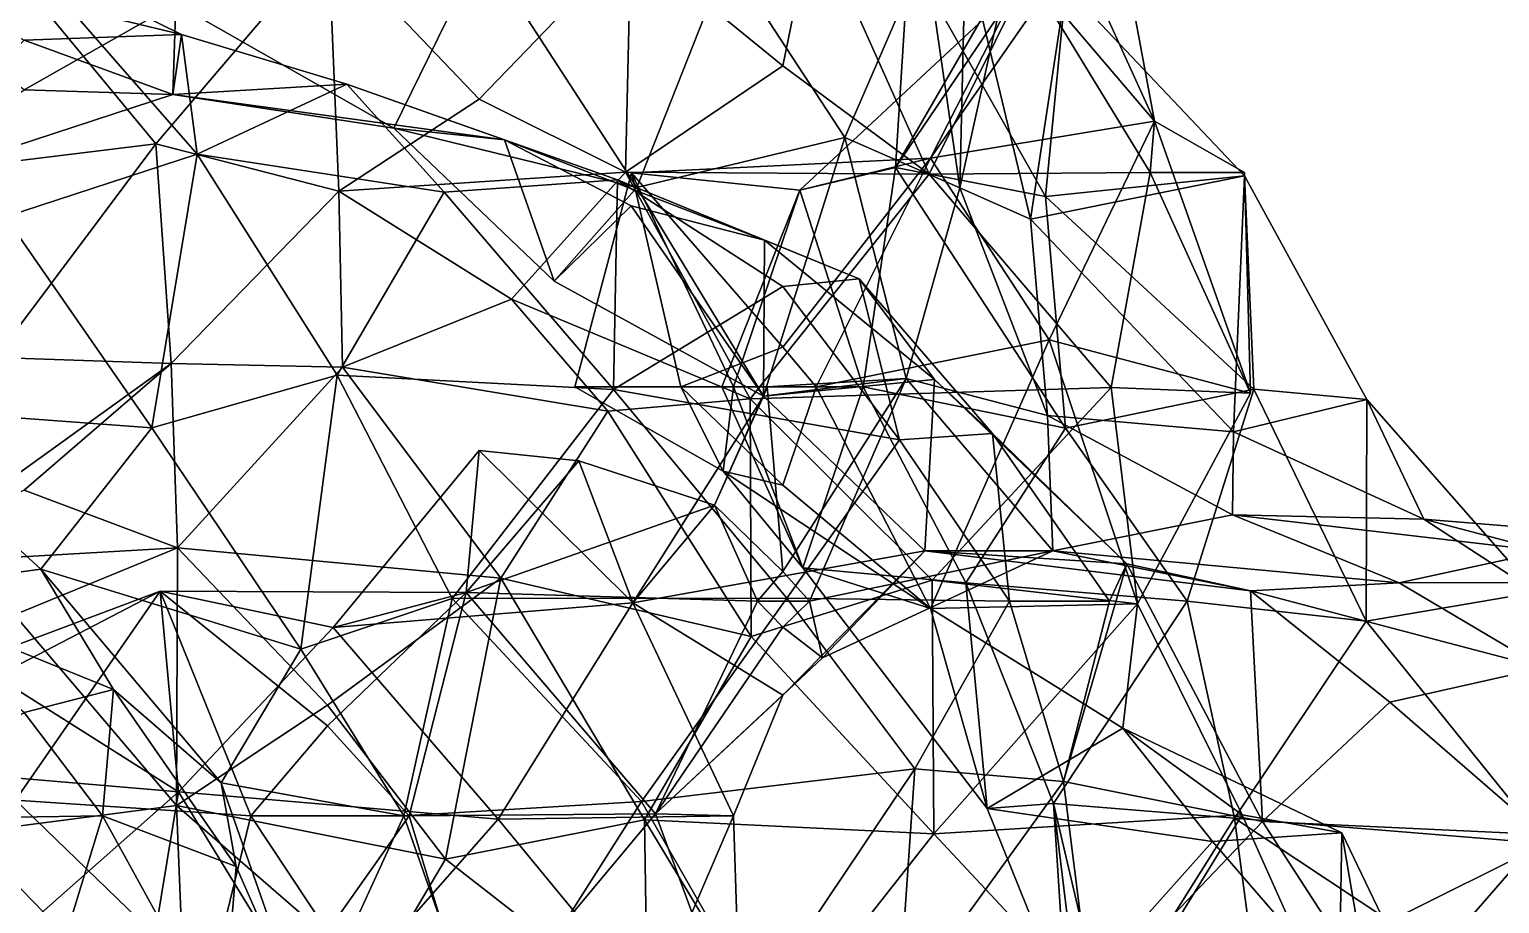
# Model space of a CAD drawing. Extents: x 290034 to 295698, y 4553723 to 4561693.
# Drawn here: x 293599.8 to 293721.9, y 4559095.6 to 4559168.3 of the extents above; entities that cross this region are included whole.
import ezdxf

# ---------------------------------------------------------------- set-up
doc = ezdxf.new("R2010")
doc.units = 0
doc.layers.add('Au_ppm_Pref_-_0_2', color=7, linetype='CONTINUOUS')

msp = doc.modelspace()

# ---------------------------------------------------------------- linework, layer by layer
at = {"layer": 'Au_ppm_Pref_-_0_2'}
for points in [[(293649.78, 4559175.52, 1772.12), (293662.4, 4559165.23, 1772.87), (293664.94, 4559177.68, 1773.5)], [(293664.94, 4559177.68, 1773.5), (293662.4, 4559165.23, 1772.87), (293674.56, 4559156.24, 1774.13)], [(293682.84, 4559172.9, 1776.57), (293664.94, 4559177.68, 1773.5), (293674.56, 4559156.24, 1774.13)], [(293683.36, 4559176.86, 1798.71), (293671.76, 4559156.79, 1799.59), (293672.87, 4559174.43, 1805.56)], [(293671.76, 4559156.79, 1799.59), (293683.36, 4559176.86, 1798.71), (293681.9, 4559171.77, 1793.68)], [(293624.67, 4559175.6, 1771.93), (293597.99, 4559173.71, 1770.8), (293610.35, 4559158.75, 1771.49)], [(293610.35, 4559158.75, 1771.49), (293625.55, 4559154.82, 1774.64), (293624.67, 4559175.6, 1771.93)], [(293637.42, 4559174.99, 1833.61), (293630.12, 4559160.06, 1835.82), (293612.01, 4559170.37, 1835.27)], [(293649.78, 4559175.52, 1772.12), (293624.67, 4559175.6, 1771.93), (293637.2, 4559162.46, 1771.95)], [(293637.2, 4559162.46, 1771.95), (293624.67, 4559175.6, 1771.93), (293625.55, 4559154.82, 1774.64)], [(293637.42, 4559174.99, 1833.61), (293650.29, 4559155.13, 1833.74), (293630.12, 4559160.06, 1835.82)], [(293649.78, 4559175.52, 1772.12), (293637.2, 4559162.46, 1771.95), (293649.35, 4559156.39, 1774.07)], [(293637.42, 4559174.99, 1833.61), (293657.8, 4559174.19, 1833.08), (293650.29, 4559155.13, 1833.74)], [(293649.78, 4559175.52, 1772.12), (293649.35, 4559156.39, 1774.07), (293662.4, 4559165.23, 1772.87)], [(293674.26, 4559174.76, 1828.71), (293667.55, 4559159.28, 1831.19), (293657.8, 4559174.19, 1833.08)], [(293677.11, 4559155.09, 1823.72), (293667.55, 4559159.28, 1831.19), (293674.26, 4559174.76, 1828.71)], [(293674.26, 4559174.76, 1828.71), (293681.34, 4559174.19, 1823.37), (293677.11, 4559155.09, 1823.72)], [(293693.28, 4559160.63, 1783.06), (293674.66, 4559157.55, 1786.89), (293686.76, 4559174.95, 1787.57)], [(293681.9, 4559171.77, 1793.68), (293686.76, 4559174.95, 1787.57), (293674.66, 4559157.55, 1786.89)], [(293682.98, 4559152.49, 1816.13), (293677.11, 4559155.09, 1823.72), (293677.57, 4559175.01, 1816.97)], [(293681.34, 4559174.19, 1823.37), (293677.57, 4559175.01, 1816.97), (293677.11, 4559155.09, 1823.72)], [(293682.98, 4559152.49, 1816.13), (293677.57, 4559175.01, 1816.97), (293685.9, 4559171.79, 1811.49)], [(293686.76, 4559174.95, 1787.57), (293690.74, 4559174.19, 1781.8), (293693.28, 4559160.63, 1783.06)], [(293599.5, 4559174.27, 1853.08), (293587.11, 4559173.94, 1846.86), (293612.48, 4559167.82, 1846.22)], [(293612.48, 4559167.82, 1846.22), (293587.11, 4559173.94, 1846.86), (293599.4, 4559167.35, 1843.47)], [(293610.35, 4559158.75, 1771.49), (293597.99, 4559173.71, 1770.8), (293589.8, 4559156.23, 1769.26)], [(293599.5, 4559174.27, 1853.08), (293613.79, 4559157.88, 1853.67), (293597.87, 4559152.69, 1857.06)], [(293599.5, 4559174.27, 1853.08), (293612.48, 4559167.82, 1846.22), (293613.79, 4559157.88, 1853.67)], [(293657.8, 4559174.19, 1833.08), (293667.55, 4559159.28, 1831.19), (293650.29, 4559155.13, 1833.74)], [(293684.23, 4559154.38, 1806.11), (293672.87, 4559174.43, 1805.56), (293671.76, 4559156.79, 1799.59)], [(293672.87, 4559174.43, 1805.56), (293684.23, 4559154.38, 1806.11), (293685.9, 4559171.79, 1811.49)], [(293682.84, 4559172.9, 1776.57), (293693.28, 4559160.63, 1783.06), (293690.74, 4559174.19, 1781.8)], [(293591.53, 4559172.3, 1812.15), (293585.66, 4559160.4, 1805.96), (293601.2, 4559170.59, 1805.65)], [(293692.91, 4559156.37, 1776.78), (293682.84, 4559172.9, 1776.57), (293674.56, 4559156.24, 1774.13)], [(293682.84, 4559172.9, 1776.57), (293692.91, 4559156.37, 1776.78), (293693.28, 4559160.63, 1783.06)], [(293612.01, 4559170.37, 1835.27), (293599.4, 4559163.24, 1837.54), (293587.78, 4559171.72, 1834.32)], [(293671.76, 4559156.79, 1799.59), (293681.9, 4559171.77, 1793.68), (293663.81, 4559154.9, 1793.3)], [(293674.66, 4559157.55, 1786.89), (293663.81, 4559154.9, 1793.3), (293681.9, 4559171.77, 1793.68)], [(293682.98, 4559152.49, 1816.13), (293685.9, 4559171.79, 1811.49), (293700.75, 4559156.09, 1811.43)], [(293684.23, 4559154.38, 1806.11), (293700.75, 4559156.09, 1811.43), (293685.9, 4559171.79, 1811.49)], [(293586.55, 4559168.69, 1799.13), (293601.2, 4559170.59, 1805.65), (293585.66, 4559160.4, 1805.96)], [(293612.01, 4559170.37, 1835.27), (293611.76, 4559162.84, 1841.19), (293599.4, 4559163.24, 1837.54)], [(293612.01, 4559170.37, 1835.27), (293630.12, 4559160.06, 1835.82), (293611.76, 4559162.84, 1841.19)], [(293587.16, 4559154.79, 1841.14), (293611.76, 4559162.84, 1841.19), (293599.4, 4559167.35, 1843.47)], [(293612.48, 4559167.82, 1846.22), (293599.4, 4559167.35, 1843.47), (293611.76, 4559162.84, 1841.19)], [(293612.48, 4559167.82, 1846.22), (293611.76, 4559162.84, 1841.19), (293626.2, 4559163.71, 1847.08)], [(293626.2, 4559163.71, 1847.08), (293613.79, 4559157.88, 1853.67), (293612.48, 4559167.82, 1846.22)], [(293649.35, 4559156.39, 1774.07), (293674.56, 4559156.24, 1774.13), (293662.4, 4559165.23, 1772.87)], [(293626.2, 4559163.71, 1847.08), (293611.76, 4559162.84, 1841.19), (293639.3, 4559159.09, 1840.68)], [(293634.29, 4559154.74, 1851.15), (293613.79, 4559157.88, 1853.67), (293626.2, 4559163.71, 1847.08)], [(293626.2, 4559163.71, 1847.08), (293648.67, 4559155.75, 1846.77), (293634.29, 4559154.74, 1851.15)], [(293648.67, 4559155.75, 1846.77), (293626.2, 4559163.71, 1847.08), (293639.3, 4559159.09, 1840.68)], [(293587.16, 4559154.79, 1841.14), (293599.4, 4559163.24, 1837.54), (293611.76, 4559162.84, 1841.19)], [(293639.3, 4559159.09, 1840.68), (293611.76, 4559162.84, 1841.19), (293630.12, 4559160.06, 1835.82)], [(293649.35, 4559156.39, 1774.07), (293637.2, 4559162.46, 1771.95), (293625.55, 4559154.82, 1774.64)], [(293639.3, 4559159.09, 1840.68), (293630.12, 4559160.06, 1835.82), (293643.42, 4559147.35, 1835.25)], [(293643.42, 4559147.35, 1835.25), (293630.12, 4559160.06, 1835.82), (293650.29, 4559155.13, 1833.74)], [(293693.28, 4559160.63, 1783.06), (293684.51, 4559142.46, 1784.98), (293674.66, 4559157.55, 1786.89)], [(293693.28, 4559160.63, 1783.06), (293701.24, 4559138.04, 1781.8), (293684.51, 4559142.46, 1784.98)], [(293700.73, 4559156.37, 1781.8), (293693.28, 4559160.63, 1783.06), (293692.91, 4559156.37, 1776.78)], [(293693.28, 4559160.63, 1783.06), (293700.73, 4559156.37, 1781.8), (293701.24, 4559138.04, 1781.8)], [(293610.35, 4559158.75, 1771.49), (293589.8, 4559156.23, 1769.26), (293597.03, 4559141, 1771.85)], [(293610.35, 4559158.75, 1771.49), (293597.03, 4559141, 1771.85), (293611.63, 4559140.51, 1776.24)], [(293611.63, 4559140.51, 1776.24), (293625.55, 4559154.82, 1774.64), (293610.35, 4559158.75, 1771.49)], [(293648.67, 4559155.75, 1846.77), (293639.3, 4559159.09, 1840.68), (293660.89, 4559150.74, 1842.36)], [(293639.3, 4559159.09, 1840.68), (293643.42, 4559147.35, 1835.25), (293649.8, 4559153.59, 1836.18)], [(293660.89, 4559150.74, 1842.36), (293639.3, 4559159.09, 1840.68), (293649.8, 4559153.59, 1836.18)], [(293660.79, 4559137.77, 1834.94), (293650.29, 4559155.13, 1833.74), (293667.55, 4559159.28, 1831.19)], [(293672.65, 4559139.26, 1828.44), (293660.79, 4559137.77, 1834.94), (293667.55, 4559159.28, 1831.19)], [(293667.55, 4559159.28, 1831.19), (293677.11, 4559155.09, 1823.72), (293672.65, 4559139.26, 1828.44)], [(293597.87, 4559152.69, 1857.06), (293613.79, 4559157.88, 1853.67), (293610, 4559135.15, 1856.93)], [(293610, 4559135.15, 1856.93), (293613.79, 4559157.88, 1853.67), (293625.4, 4559139.54, 1854.98)], [(293613.79, 4559157.88, 1853.67), (293634.29, 4559154.74, 1851.15), (293625.4, 4559139.54, 1854.98)], [(293663.81, 4559154.9, 1793.3), (293674.66, 4559157.55, 1786.89), (293649.83, 4559156.35, 1787.74)], [(293674.66, 4559157.55, 1786.89), (293662.4, 4559141.85, 1786.64), (293649.83, 4559156.35, 1787.74)], [(293674.66, 4559157.55, 1786.89), (293665.18, 4559138.55, 1786.43), (293662.4, 4559141.85, 1786.64)], [(293684.51, 4559142.46, 1784.98), (293665.18, 4559138.55, 1786.43), (293674.66, 4559157.55, 1786.89)], [(293639.87, 4559145.84, 1777.03), (293649.35, 4559156.39, 1774.07), (293625.55, 4559154.82, 1774.64)], [(293649.35, 4559156.39, 1774.07), (293639.87, 4559145.84, 1777.03), (293659.7, 4559137.57, 1775.25)], [(293653.94, 4559138.55, 1783.75), (293645.14, 4559138.55, 1787.74), (293649.83, 4559156.35, 1787.74)], [(293649.83, 4559156.35, 1787.74), (293645.14, 4559138.55, 1787.74), (293658.32, 4559138.55, 1789.66)], [(293649.35, 4559156.39, 1774.07), (293659.7, 4559137.57, 1775.25), (293674.56, 4559156.24, 1774.13)], [(293663.81, 4559154.9, 1793.3), (293649.83, 4559156.35, 1787.74), (293658.32, 4559138.55, 1789.66)], [(293653.94, 4559138.55, 1783.75), (293649.83, 4559156.35, 1787.74), (293662.4, 4559141.85, 1786.64)], [(293659.7, 4559137.57, 1775.25), (293689.68, 4559138.49, 1775.4), (293674.56, 4559156.24, 1774.13)], [(293671.76, 4559156.79, 1799.59), (293663.81, 4559154.9, 1793.3), (293669.07, 4559138.55, 1798.62)], [(293671.76, 4559156.79, 1799.59), (293669.07, 4559138.55, 1798.62), (293685.89, 4559135.13, 1801.56)], [(293671.76, 4559156.79, 1799.59), (293685.89, 4559135.13, 1801.56), (293684.23, 4559154.38, 1806.11)], [(293692.91, 4559156.37, 1776.78), (293674.56, 4559156.24, 1774.13), (293689.68, 4559138.49, 1775.4)], [(293692.91, 4559156.37, 1776.78), (293689.68, 4559138.49, 1775.4), (293701.24, 4559138.04, 1781.8)], [(293700.73, 4559156.37, 1781.8), (293692.91, 4559156.37, 1776.78), (293701.24, 4559138.04, 1781.8)], [(293634.29, 4559154.74, 1851.15), (293648.67, 4559155.75, 1846.77), (293648.35, 4559138.35, 1852.67)], [(293643.42, 4559147.35, 1835.25), (293650.29, 4559155.13, 1833.74), (293660.79, 4559137.77, 1834.94)], [(293648.67, 4559155.75, 1846.77), (293662.4, 4559146.9, 1849.91), (293648.35, 4559138.35, 1852.67)], [(293648.67, 4559155.75, 1846.77), (293668.75, 4559147.54, 1847.13), (293662.4, 4559146.9, 1849.91)], [(293668.75, 4559147.54, 1847.13), (293648.67, 4559155.75, 1846.77), (293660.89, 4559150.74, 1842.36)], [(293684.39, 4559136.19, 1822.69), (293672.65, 4559139.26, 1828.44), (293677.11, 4559155.09, 1823.72)], [(293682.98, 4559152.49, 1816.13), (293684.39, 4559136.19, 1822.69), (293677.11, 4559155.09, 1823.72)], [(293682.98, 4559152.49, 1816.13), (293700.75, 4559156.09, 1811.43), (293699.83, 4559134.83, 1817.35)], [(293701.51, 4559138.36, 1805.04), (293700.75, 4559156.09, 1811.43), (293684.23, 4559154.38, 1806.11)], [(293699.83, 4559134.83, 1817.35), (293700.75, 4559156.09, 1811.43), (293710.89, 4559137.5, 1811.09)], [(293710.89, 4559137.5, 1811.09), (293700.75, 4559156.09, 1811.43), (293701.51, 4559138.36, 1805.04)], [(293625.55, 4559154.82, 1774.64), (293611.63, 4559140.51, 1776.24), (293625.84, 4559140.18, 1782.4)], [(293648.35, 4559138.35, 1852.67), (293625.4, 4559139.54, 1854.98), (293634.29, 4559154.74, 1851.15)], [(293639.87, 4559145.84, 1777.03), (293625.55, 4559154.82, 1774.64), (293625.84, 4559140.18, 1782.4)], [(293669.07, 4559138.55, 1798.62), (293663.81, 4559154.9, 1793.3), (293657.34, 4559138.55, 1793.68)], [(293657.34, 4559138.55, 1793.68), (293663.81, 4559154.9, 1793.3), (293658.32, 4559138.55, 1789.66)], [(293684.23, 4559154.38, 1806.11), (293685.89, 4559135.13, 1801.56), (293701.51, 4559138.36, 1805.04)], [(293597.87, 4559152.69, 1857.06), (293610, 4559135.15, 1856.93), (293586.04, 4559136.93, 1858.27)], [(293660.79, 4559137.77, 1834.94), (293649.8, 4559153.59, 1836.18), (293643.42, 4559147.35, 1835.25)], [(293660.89, 4559150.74, 1842.36), (293649.8, 4559153.59, 1836.18), (293660.79, 4559137.77, 1834.94)], [(293682.98, 4559152.49, 1816.13), (293699.83, 4559134.83, 1817.35), (293684.39, 4559136.19, 1822.69)], [(293660.79, 4559137.77, 1834.94), (293675.01, 4559139.17, 1841.02), (293660.89, 4559150.74, 1842.36)], [(293660.89, 4559150.74, 1842.36), (293675.01, 4559139.17, 1841.02), (293668.75, 4559147.54, 1847.13)], [(293672.1, 4559134.16, 1850.24), (293648.35, 4559138.35, 1852.67), (293662.4, 4559146.9, 1849.91)], [(293672.1, 4559134.16, 1850.24), (293662.4, 4559146.9, 1849.91), (293668.75, 4559147.54, 1847.13)], [(293679.81, 4559134.69, 1847.13), (293672.1, 4559134.16, 1850.24), (293668.75, 4559147.54, 1847.13)], [(293679.81, 4559134.69, 1847.13), (293668.75, 4559147.54, 1847.13), (293675.01, 4559139.17, 1841.02)], [(293647.87, 4559136.55, 1780.22), (293639.87, 4559145.84, 1777.03), (293625.84, 4559140.18, 1782.4)], [(293639.87, 4559145.84, 1777.03), (293647.87, 4559136.55, 1780.22), (293659.7, 4559137.57, 1775.25)], [(293653.94, 4559138.55, 1783.75), (293662.4, 4559141.85, 1786.64), (293665.18, 4559138.55, 1786.43)], [(293684.51, 4559142.46, 1784.98), (293674.68, 4559120.14, 1787.8), (293665.18, 4559138.55, 1786.43)], [(293684.51, 4559142.46, 1784.98), (293691.85, 4559120.52, 1781.78), (293674.68, 4559120.14, 1787.8)], [(293701.24, 4559138.04, 1781.8), (293691.85, 4559120.52, 1781.78), (293684.51, 4559142.46, 1784.98)], [(293611.63, 4559140.51, 1776.24), (293597.03, 4559141, 1771.85), (293594.27, 4559128, 1775.86)], [(293594.27, 4559128, 1775.86), (293599.4, 4559129.96, 1778.93), (293611.63, 4559140.51, 1776.24)], [(293612.15, 4559125.18, 1783.35), (293611.63, 4559140.51, 1776.24), (293599.4, 4559129.96, 1778.93)], [(293612.15, 4559125.18, 1783.35), (293625.84, 4559140.18, 1782.4), (293611.63, 4559140.51, 1776.24)], [(293610, 4559135.15, 1856.93), (293625.4, 4559139.54, 1854.98), (293622.39, 4559116.77, 1856.64)], [(293612.15, 4559125.18, 1783.35), (293639, 4559122.65, 1782.72), (293625.84, 4559140.18, 1782.4)], [(293634.94, 4559120.97, 1852.79), (293622.39, 4559116.77, 1856.64), (293625.4, 4559139.54, 1854.98)], [(293634.94, 4559120.97, 1852.79), (293625.4, 4559139.54, 1854.98), (293648.35, 4559138.35, 1852.67)], [(293647.87, 4559136.55, 1780.22), (293625.84, 4559140.18, 1782.4), (293639, 4559122.65, 1782.72)], [(293672.65, 4559139.26, 1828.44), (293661.11, 4559138.55, 1829.31), (293660.79, 4559137.77, 1834.94)], [(293674.2, 4559124.92, 1833.48), (293675.01, 4559139.17, 1841.02), (293660.79, 4559137.77, 1834.94)], [(293662.4, 4559123.22, 1828.48), (293661.11, 4559138.55, 1829.31), (293672.65, 4559139.26, 1828.44)], [(293664.61, 4559120.74, 1828.27), (293662.4, 4559123.22, 1828.48), (293672.65, 4559139.26, 1828.44)], [(293664.61, 4559120.74, 1828.27), (293672.65, 4559139.26, 1828.44), (293684.83, 4559124.94, 1829.29)], [(293672.65, 4559139.26, 1828.44), (293684.39, 4559136.19, 1822.69), (293684.83, 4559124.94, 1829.29)], [(293690.97, 4559123.84, 1841.65), (293675.01, 4559139.17, 1841.02), (293674.2, 4559124.92, 1833.48)], [(293679.81, 4559134.69, 1847.13), (293675.01, 4559139.17, 1841.02), (293690.97, 4559123.84, 1841.65)], [(293634.94, 4559120.97, 1852.79), (293648.35, 4559138.35, 1852.67), (293662.75, 4559121.01, 1852.49)], [(293653.94, 4559138.55, 1783.75), (293657.45, 4559131.55, 1787.74), (293645.14, 4559138.55, 1787.74)], [(293657.45, 4559131.55, 1787.74), (293658.32, 4559138.55, 1789.66), (293645.14, 4559138.55, 1787.74)], [(293672.1, 4559134.16, 1850.24), (293662.75, 4559121.01, 1852.49), (293648.35, 4559138.35, 1852.67)], [(293653.94, 4559138.55, 1783.75), (293662.4, 4559130.4, 1785.02), (293657.45, 4559131.55, 1787.74)], [(293653.94, 4559138.55, 1783.75), (293665.18, 4559138.55, 1786.43), (293662.4, 4559130.4, 1785.02)], [(293656.74, 4559128.73, 1829.31), (293660.79, 4559137.77, 1834.94), (293661.11, 4559138.55, 1829.31)], [(293662.4, 4559123.22, 1828.48), (293656.74, 4559128.73, 1829.31), (293661.11, 4559138.55, 1829.31)], [(293669.07, 4559138.55, 1798.62), (293657.34, 4559138.55, 1793.68), (293664.08, 4559123.52, 1792.96)], [(293658.32, 4559138.55, 1789.66), (293664.08, 4559123.52, 1792.96), (293657.34, 4559138.55, 1793.68)], [(293657.45, 4559131.55, 1787.74), (293664.08, 4559123.52, 1792.96), (293658.32, 4559138.55, 1789.66)], [(293689.68, 4559138.49, 1775.4), (293659.7, 4559137.57, 1775.25), (293674.81, 4559122.49, 1776.99)], [(293662.4, 4559130.4, 1785.02), (293665.18, 4559138.55, 1786.43), (293674.68, 4559120.14, 1787.8)], [(293669.07, 4559138.55, 1798.62), (293664.08, 4559123.52, 1792.96), (293677.61, 4559122.26, 1799.04)], [(293669.07, 4559138.55, 1798.62), (293677.61, 4559122.26, 1799.04), (293685.89, 4559135.13, 1801.56)], [(293674.81, 4559122.49, 1776.99), (293691.85, 4559120.52, 1781.78), (293689.68, 4559138.49, 1775.4)], [(293685.89, 4559135.13, 1801.56), (293695.98, 4559120.74, 1801.6), (293701.51, 4559138.36, 1805.04)], [(293701.24, 4559138.04, 1781.8), (293689.68, 4559138.49, 1775.4), (293691.85, 4559120.52, 1781.78)], [(293710.83, 4559119.1, 1806.38), (293701.51, 4559138.36, 1805.04), (293695.98, 4559120.74, 1801.6)], [(293701.51, 4559138.36, 1805.04), (293710.83, 4559119.1, 1806.38), (293710.89, 4559137.5, 1811.09)], [(293586.04, 4559136.93, 1858.27), (293610, 4559135.15, 1856.93), (293600.81, 4559123.41, 1859.44)], [(293600.81, 4559123.41, 1859.44), (293586.82, 4559121.52, 1865.35), (293586.04, 4559136.93, 1858.27)], [(293659.7, 4559137.57, 1775.25), (293647.87, 4559136.55, 1780.22), (293659.79, 4559117.81, 1779.59)], [(293674.2, 4559124.92, 1833.48), (293660.79, 4559137.77, 1834.94), (293649.94, 4559120.62, 1835.04)], [(293656.74, 4559128.73, 1829.31), (293649.94, 4559120.62, 1835.04), (293660.79, 4559137.77, 1834.94)], [(293674.81, 4559122.49, 1776.99), (293659.7, 4559137.57, 1775.25), (293659.79, 4559117.81, 1779.59)], [(293699.83, 4559134.83, 1817.35), (293710.89, 4559137.5, 1811.09), (293715.62, 4559127.55, 1818.37)], [(293710.83, 4559119.1, 1806.38), (293724.96, 4559121.51, 1811.16), (293710.89, 4559137.5, 1811.09)], [(293710.89, 4559137.5, 1811.09), (293724.96, 4559121.51, 1811.16), (293715.62, 4559127.55, 1818.37)], [(293659.79, 4559117.81, 1779.59), (293647.87, 4559136.55, 1780.22), (293639, 4559122.65, 1782.72)], [(293684.39, 4559136.19, 1822.69), (293699.75, 4559127.91, 1824.08), (293684.83, 4559124.94, 1829.29)], [(293699.75, 4559127.91, 1824.08), (293684.39, 4559136.19, 1822.69), (293699.83, 4559134.83, 1817.35)], [(293610, 4559135.15, 1856.93), (293622.39, 4559116.77, 1856.64), (293600.81, 4559123.41, 1859.44)], [(293679.81, 4559134.69, 1847.13), (293681.23, 4559120.74, 1850.07), (293672.1, 4559134.16, 1850.24)], [(293695.98, 4559120.74, 1801.6), (293685.89, 4559135.13, 1801.56), (293677.61, 4559122.26, 1799.04)], [(293679.81, 4559134.69, 1847.13), (293689.54, 4559120.74, 1847.13), (293681.23, 4559120.74, 1850.07)], [(293689.54, 4559120.74, 1847.13), (293679.81, 4559134.69, 1847.13), (293690.97, 4559123.84, 1841.65)], [(293699.83, 4559134.83, 1817.35), (293715.62, 4559127.55, 1818.37), (293699.75, 4559127.91, 1824.08)], [(293636.11, 4559121.47, 1827.89), (293625.06, 4559118.56, 1834.32), (293637.2, 4559133.28, 1833.49)], [(293649.94, 4559120.62, 1835.04), (293637.2, 4559133.28, 1833.49), (293625.06, 4559118.56, 1834.32)], [(293636.11, 4559121.47, 1827.89), (293637.2, 4559133.28, 1833.49), (293645.46, 4559132.42, 1829.31)], [(293645.46, 4559132.42, 1829.31), (293637.2, 4559133.28, 1833.49), (293649.94, 4559120.62, 1835.04)], [(293681.23, 4559120.74, 1850.07), (293662.75, 4559121.01, 1852.49), (293672.1, 4559134.16, 1850.24)], [(293636.11, 4559121.47, 1827.89), (293645.46, 4559132.42, 1829.31), (293656.74, 4559128.73, 1829.31)], [(293645.46, 4559132.42, 1829.31), (293649.94, 4559120.62, 1835.04), (293656.74, 4559128.73, 1829.31)], [(293664.08, 4559123.52, 1792.96), (293657.45, 4559131.55, 1787.74), (293674.68, 4559120.14, 1787.8)], [(293657.45, 4559131.55, 1787.74), (293662.4, 4559130.4, 1785.02), (293674.68, 4559120.14, 1787.8)], [(293587.21, 4559123.73, 1781.82), (293612.15, 4559125.18, 1783.35), (293599.4, 4559129.96, 1778.93)], [(293636.11, 4559121.47, 1827.89), (293656.74, 4559128.73, 1829.31), (293660.29, 4559120.74, 1828.32)], [(293660.29, 4559120.74, 1828.32), (293656.74, 4559128.73, 1829.31), (293662.4, 4559123.22, 1828.48)], [(293684.83, 4559124.94, 1829.29), (293699.75, 4559127.91, 1824.08), (293713.58, 4559122.26, 1829.66)], [(293699.75, 4559127.91, 1824.08), (293725.71, 4559124.9, 1823.27), (293713.58, 4559122.26, 1829.66)], [(293699.75, 4559127.91, 1824.08), (293715.62, 4559127.55, 1818.37), (293725.71, 4559124.9, 1823.27)], [(293724.96, 4559121.51, 1811.16), (293738.29, 4559125.71, 1817.33), (293715.62, 4559127.55, 1818.37)], [(293715.62, 4559127.55, 1818.37), (293738.29, 4559125.71, 1817.33), (293725.71, 4559124.9, 1823.27)], [(293587.21, 4559123.73, 1781.82), (293598.61, 4559119.61, 1786.41), (293612.15, 4559125.18, 1783.35)], [(293612.06, 4559103.77, 1788.46), (293612.15, 4559125.18, 1783.35), (293598.61, 4559119.61, 1786.41)], [(293612.06, 4559103.77, 1788.46), (293624.6, 4559112.12, 1784.86), (293612.15, 4559125.18, 1783.35)], [(293612.15, 4559125.18, 1783.35), (293624.6, 4559112.12, 1784.86), (293639, 4559122.65, 1782.72)], [(293674.2, 4559124.92, 1833.48), (293649.94, 4559120.62, 1835.04), (293662.4, 4559112.94, 1831.91)], [(293674.2, 4559124.92, 1833.48), (293662.4, 4559112.94, 1831.91), (293665.71, 4559116.05, 1829.31)], [(293665.71, 4559116.05, 1829.31), (293664.61, 4559120.74, 1828.27), (293684.83, 4559124.94, 1829.29)], [(293674.2, 4559124.92, 1833.48), (293665.71, 4559116.05, 1829.31), (293684.83, 4559124.94, 1829.29)], [(293674.2, 4559124.92, 1833.48), (293684.83, 4559124.94, 1829.29), (293701.24, 4559121.61, 1835.39)], [(293690.97, 4559123.84, 1841.65), (293674.2, 4559124.92, 1833.48), (293701.24, 4559121.61, 1835.39)], [(293701.24, 4559121.61, 1835.39), (293684.83, 4559124.94, 1829.29), (293713.58, 4559122.26, 1829.66)], [(293738.2, 4559122.33, 1829.84), (293713.58, 4559122.26, 1829.66), (293725.71, 4559124.9, 1823.27)], [(293600.81, 4559123.41, 1859.44), (293606.82, 4559113.41, 1864.95), (293586.82, 4559121.52, 1865.35)], [(293615.77, 4559105.65, 1859.96), (293606.82, 4559113.41, 1864.95), (293600.81, 4559123.41, 1859.44)], [(293615.77, 4559105.65, 1859.96), (293600.81, 4559123.41, 1859.44), (293622.39, 4559116.77, 1856.64)], [(293660.29, 4559120.74, 1828.32), (293662.4, 4559123.22, 1828.48), (293664.61, 4559120.74, 1828.27)], [(293679.37, 4559103.52, 1794.32), (293677.61, 4559122.26, 1799.04), (293664.08, 4559123.52, 1792.96)], [(293674.68, 4559120.14, 1787.8), (293679.37, 4559103.52, 1794.32), (293664.08, 4559123.52, 1792.96)], [(293685.72, 4559105.76, 1846.26), (293690.97, 4559123.84, 1841.65), (293702.23, 4559102.44, 1841.97)], [(293685.72, 4559105.76, 1846.26), (293689.54, 4559120.74, 1847.13), (293690.97, 4559123.84, 1841.65)], [(293690.97, 4559123.84, 1841.65), (293701.24, 4559121.61, 1835.39), (293702.23, 4559102.44, 1841.97)], [(293624.6, 4559112.12, 1784.86), (293634.39, 4559099.31, 1785.21), (293639, 4559122.65, 1782.72)], [(293639, 4559122.65, 1782.72), (293634.39, 4559099.31, 1785.21), (293650.91, 4559102.59, 1782.01)], [(293639, 4559122.65, 1782.72), (293650.91, 4559102.59, 1782.01), (293659.79, 4559117.81, 1779.59)], [(293659.79, 4559117.81, 1779.59), (293674.94, 4559101.43, 1780.01), (293674.81, 4559122.49, 1776.99)], [(293674.94, 4559101.43, 1780.01), (293691.85, 4559120.52, 1781.78), (293674.81, 4559122.49, 1776.99)], [(293684.88, 4559103.95, 1799.81), (293695.98, 4559120.74, 1801.6), (293677.61, 4559122.26, 1799.04)], [(293684.88, 4559103.95, 1799.81), (293677.61, 4559122.26, 1799.04), (293679.37, 4559103.52, 1794.32)], [(293701.24, 4559121.61, 1835.39), (293713.58, 4559122.26, 1829.66), (293725.5, 4559115.2, 1834.8)], [(293738.2, 4559122.33, 1829.84), (293725.5, 4559115.2, 1834.8), (293713.58, 4559122.26, 1829.66)], [(293610.7, 4559121.58, 1829.48), (293586.73, 4559112.58, 1830.26), (293597.07, 4559114.5, 1834.27)], [(293610.7, 4559121.58, 1829.48), (293598.7, 4559104.23, 1827.29), (293586.73, 4559112.58, 1830.26)], [(293606.82, 4559113.41, 1864.95), (293599.4, 4559111.51, 1867.81), (293586.82, 4559121.52, 1865.35)], [(293610.7, 4559121.58, 1829.48), (293597.07, 4559114.5, 1834.27), (293612.22, 4559104.91, 1835.63)], [(293610.7, 4559121.58, 1829.48), (293618.24, 4559102.92, 1826.31), (293598.7, 4559104.23, 1827.29)], [(293636.11, 4559121.47, 1827.89), (293610.7, 4559121.58, 1829.48), (293625.06, 4559118.56, 1834.32)], [(293636.11, 4559121.47, 1827.89), (293624.6, 4559110.39, 1826.82), (293610.7, 4559121.58, 1829.48)], [(293625.06, 4559118.56, 1834.32), (293610.7, 4559121.58, 1829.48), (293612.22, 4559104.91, 1835.63)], [(293610.7, 4559121.58, 1829.48), (293624.6, 4559110.39, 1826.82), (293618.24, 4559102.92, 1826.31)], [(293634.94, 4559120.97, 1852.79), (293630.93, 4559102.92, 1856.05), (293622.39, 4559116.77, 1856.64)], [(293636.11, 4559121.47, 1827.89), (293631.37, 4559102.92, 1826.12), (293624.6, 4559110.39, 1826.82)], [(293634.94, 4559120.97, 1852.79), (293650.68, 4559104.1, 1853.42), (293630.93, 4559102.92, 1856.05)], [(293636.11, 4559121.47, 1827.89), (293651.82, 4559103.08, 1827.69), (293631.37, 4559102.92, 1826.12)], [(293634.94, 4559120.97, 1852.79), (293662.75, 4559121.01, 1852.49), (293650.68, 4559104.1, 1853.42)], [(293636.11, 4559121.47, 1827.89), (293660.29, 4559120.74, 1828.32), (293651.82, 4559103.08, 1827.69)], [(293662.75, 4559121.01, 1852.49), (293673.38, 4559106.81, 1851.01), (293650.68, 4559104.1, 1853.42)], [(293673.38, 4559106.81, 1851.01), (293662.75, 4559121.01, 1852.49), (293681.23, 4559120.74, 1850.07)], [(293702.23, 4559102.44, 1841.97), (293701.24, 4559121.61, 1835.39), (293712.8, 4559112.35, 1838.4)], [(293712.8, 4559112.35, 1838.4), (293701.24, 4559121.61, 1835.39), (293725.5, 4559115.2, 1834.8)], [(293725.73, 4559100.62, 1807.82), (293724.96, 4559121.51, 1811.16), (293710.83, 4559119.1, 1806.38)], [(293598.61, 4559119.61, 1786.41), (293594.6, 4559101.5, 1792.62), (293612.06, 4559103.77, 1788.46)], [(293649.94, 4559120.62, 1835.04), (293625.06, 4559118.56, 1834.32), (293638.76, 4559102.65, 1835.59)], [(293658.32, 4559102.92, 1833.33), (293649.94, 4559120.62, 1835.04), (293638.76, 4559102.65, 1835.59)], [(293658.32, 4559102.92, 1833.33), (293662.4, 4559112.94, 1831.91), (293649.94, 4559120.62, 1835.04)], [(293651.82, 4559103.08, 1827.69), (293660.29, 4559120.74, 1828.32), (293662.4, 4559118.6, 1828.6)], [(293660.29, 4559120.74, 1828.32), (293664.61, 4559120.74, 1828.27), (293662.4, 4559118.6, 1828.6)], [(293665.71, 4559116.05, 1829.31), (293662.4, 4559118.6, 1828.6), (293664.61, 4559120.74, 1828.27)], [(293685.72, 4559105.76, 1846.26), (293673.38, 4559106.81, 1851.01), (293681.23, 4559120.74, 1850.07)], [(293691.85, 4559120.52, 1781.78), (293690.65, 4559110.19, 1788.72), (293674.68, 4559120.14, 1787.8)], [(293690.65, 4559110.19, 1788.72), (293679.37, 4559103.52, 1794.32), (293674.68, 4559120.14, 1787.8)], [(293691.85, 4559120.52, 1781.78), (293674.94, 4559101.43, 1780.01), (293700.54, 4559103, 1781.84)], [(293685.72, 4559105.76, 1846.26), (293681.23, 4559120.74, 1850.07), (293689.54, 4559120.74, 1847.13)], [(293684.88, 4559103.95, 1799.81), (293699.9, 4559102.73, 1806.31), (293695.98, 4559120.74, 1801.6)], [(293690.65, 4559110.19, 1788.72), (293691.85, 4559120.52, 1781.78), (293700.54, 4559103, 1781.84)], [(293699.9, 4559102.73, 1806.31), (293710.83, 4559119.1, 1806.38), (293695.98, 4559120.74, 1801.6)], [(293638.76, 4559102.65, 1835.59), (293625.06, 4559118.56, 1834.32), (293612.22, 4559104.91, 1835.63)], [(293651.82, 4559103.08, 1827.69), (293662.4, 4559118.6, 1828.6), (293665.71, 4559116.05, 1829.31)], [(293725.73, 4559100.62, 1807.82), (293710.83, 4559119.1, 1806.38), (293699.9, 4559102.73, 1806.31)], [(293650.91, 4559102.59, 1782.01), (293674.94, 4559101.43, 1780.01), (293659.79, 4559117.81, 1779.59)], [(293630.93, 4559102.92, 1856.05), (293615.77, 4559105.65, 1859.96), (293622.39, 4559116.77, 1856.64)], [(293651.82, 4559103.08, 1827.69), (293665.71, 4559116.05, 1829.31), (293662.4, 4559112.94, 1831.91)], [(293712.8, 4559112.35, 1838.4), (293725.5, 4559115.2, 1834.8), (293725.49, 4559101.36, 1839.33)], [(293597.07, 4559114.5, 1834.27), (293589.14, 4559106.88, 1837.67), (293612.22, 4559104.91, 1835.63)], [(293606.82, 4559113.41, 1864.95), (293605.92, 4559102.92, 1868.02), (293599.4, 4559111.51, 1867.81)], [(293606.82, 4559113.41, 1864.95), (293617.02, 4559098.71, 1864.95), (293605.92, 4559102.92, 1868.02)], [(293606.82, 4559113.41, 1864.95), (293615.77, 4559105.65, 1859.96), (293617.02, 4559098.71, 1864.95)], [(293651.82, 4559103.08, 1827.69), (293662.4, 4559112.94, 1831.91), (293658.32, 4559102.92, 1833.33)], [(293725.49, 4559101.36, 1839.33), (293702.23, 4559102.44, 1841.97), (293712.8, 4559112.35, 1838.4)], [(293584.22, 4559102.58, 1870.13), (293599.4, 4559111.51, 1867.81), (293605.92, 4559102.92, 1868.02)], [(293612.06, 4559103.77, 1788.46), (293634.39, 4559099.31, 1785.21), (293624.6, 4559112.12, 1784.86)], [(293624.6, 4559110.39, 1826.82), (293631.37, 4559102.92, 1826.12), (293618.24, 4559102.92, 1826.31)], [(293698.07, 4559100.78, 1791.96), (293679.37, 4559103.52, 1794.32), (293690.65, 4559110.19, 1788.72)], [(293690.65, 4559110.19, 1788.72), (293708.82, 4559101.49, 1787.74), (293698.07, 4559100.78, 1791.96)], [(293708.82, 4559101.49, 1787.74), (293690.65, 4559110.19, 1788.72), (293700.54, 4559103, 1781.84)], [(293612.22, 4559104.91, 1835.63), (293589.14, 4559106.88, 1837.67), (293599.4, 4559093.59, 1838.08)], [(293673.38, 4559106.81, 1851.01), (293660.28, 4559087.29, 1851.34), (293650.68, 4559104.1, 1853.42)], [(293671.99, 4559086.74, 1846.26), (293660.28, 4559087.29, 1851.34), (293673.38, 4559106.81, 1851.01)], [(293685.72, 4559105.76, 1846.26), (293671.99, 4559086.74, 1846.26), (293673.38, 4559106.81, 1851.01)], [(293612.22, 4559104.91, 1835.63), (293599.4, 4559093.59, 1838.08), (293608.03, 4559079.41, 1839.39)], [(293612.22, 4559104.91, 1835.63), (293608.03, 4559079.41, 1839.39), (293623.93, 4559085.73, 1836.56)], [(293612.22, 4559104.91, 1835.63), (293623.93, 4559085.73, 1836.56), (293638.76, 4559102.65, 1835.59)], [(293622.88, 4559085.32, 1858.37), (293617.02, 4559098.71, 1864.95), (293615.77, 4559105.65, 1859.96)], [(293622.88, 4559085.32, 1858.37), (293615.77, 4559105.65, 1859.96), (293630.93, 4559102.92, 1856.05)], [(293685.72, 4559105.76, 1846.26), (293688.02, 4559087.51, 1840.84), (293671.99, 4559086.74, 1846.26)], [(293685.72, 4559105.76, 1846.26), (293702.23, 4559102.44, 1841.97), (293688.02, 4559087.51, 1840.84)], [(293594.6, 4559101.5, 1792.62), (293612.93, 4559082.63, 1793.01), (293612.06, 4559103.77, 1788.46)], [(293598.7, 4559104.23, 1827.29), (293614.75, 4559088.69, 1826.82), (293596.63, 4559083.97, 1824.49)], [(293598.7, 4559104.23, 1827.29), (293618.24, 4559102.92, 1826.31), (293614.75, 4559088.69, 1826.82)], [(293612.06, 4559103.77, 1788.46), (293612.93, 4559082.63, 1793.01), (293628.55, 4559089.44, 1789.22)], [(293612.06, 4559103.77, 1788.46), (293628.55, 4559089.44, 1789.22), (293634.39, 4559099.31, 1785.21)], [(293637.7, 4559083.66, 1853.51), (293630.93, 4559102.92, 1856.05), (293650.68, 4559104.1, 1853.42)], [(293637.7, 4559083.66, 1853.51), (293650.68, 4559104.1, 1853.42), (293660.28, 4559087.29, 1851.34)], [(293684.88, 4559103.95, 1799.81), (293679.37, 4559103.52, 1794.32), (293685.97, 4559087.19, 1793.29)], [(293684.88, 4559103.95, 1799.81), (293689.16, 4559085.64, 1804.66), (293699.9, 4559102.73, 1806.31)], [(293687.19, 4559085.1, 1799.62), (293689.16, 4559085.64, 1804.66), (293684.88, 4559103.95, 1799.81)], [(293687.19, 4559085.1, 1799.62), (293684.88, 4559103.95, 1799.81), (293685.97, 4559087.19, 1793.29)], [(293573.55, 4559084.81, 1869), (293584.22, 4559102.58, 1870.13), (293600.52, 4559085.21, 1869)], [(293600.52, 4559085.21, 1869), (293584.22, 4559102.58, 1870.13), (293605.92, 4559102.92, 1868.02)], [(293605.92, 4559102.92, 1868.02), (293615.87, 4559084.8, 1866.83), (293600.52, 4559085.21, 1869)], [(293617.02, 4559098.71, 1864.95), (293615.87, 4559084.8, 1866.83), (293605.92, 4559102.92, 1868.02)], [(293614.75, 4559088.69, 1826.82), (293618.24, 4559102.92, 1826.31), (293624.6, 4559093.31, 1826.11)], [(293631.37, 4559102.92, 1826.12), (293624.6, 4559093.31, 1826.11), (293618.24, 4559102.92, 1826.31)], [(293630.93, 4559102.92, 1856.05), (293637.7, 4559083.66, 1853.51), (293622.88, 4559085.32, 1858.37)], [(293638.76, 4559102.65, 1835.59), (293623.93, 4559085.73, 1836.56), (293651.54, 4559087.14, 1836.1)], [(293624.6, 4559093.31, 1826.11), (293631.37, 4559102.92, 1826.12), (293636.78, 4559085.03, 1827.09)], [(293636.78, 4559085.03, 1827.09), (293631.37, 4559102.92, 1826.12), (293651.82, 4559103.08, 1827.69)], [(293651.17, 4559086.24, 1787.53), (293650.91, 4559102.59, 1782.01), (293634.39, 4559099.31, 1785.21)], [(293651.82, 4559103.08, 1827.69), (293658.91, 4559083.89, 1830.01), (293636.78, 4559085.03, 1827.09)], [(293658.32, 4559102.92, 1833.33), (293638.76, 4559102.65, 1835.59), (293651.54, 4559087.14, 1836.1)], [(293651.17, 4559086.24, 1787.53), (293661.75, 4559084.64, 1781.61), (293650.91, 4559102.59, 1782.01)], [(293650.91, 4559102.59, 1782.01), (293661.75, 4559084.64, 1781.61), (293674.94, 4559101.43, 1780.01)], [(293658.32, 4559102.92, 1833.33), (293651.54, 4559087.14, 1836.1), (293658.91, 4559083.89, 1830.01)], [(293651.82, 4559103.08, 1827.69), (293658.32, 4559102.92, 1833.33), (293658.91, 4559083.89, 1830.01)], [(293689.81, 4559085.5, 1780.69), (293700.54, 4559103, 1781.84), (293674.94, 4559101.43, 1780.01)], [(293685.97, 4559087.19, 1793.29), (293679.37, 4559103.52, 1794.32), (293698.07, 4559100.78, 1791.96)], [(293702.64, 4559082.09, 1809.34), (293699.9, 4559102.73, 1806.31), (293689.16, 4559085.64, 1804.66)], [(293689.81, 4559085.5, 1780.69), (293708.54, 4559085.1, 1783.81), (293700.54, 4559103, 1781.84)], [(293702.64, 4559082.09, 1809.34), (293712.8, 4559094.16, 1808.57), (293699.9, 4559102.73, 1806.31)], [(293712.8, 4559094.16, 1808.57), (293725.73, 4559100.62, 1807.82), (293699.9, 4559102.73, 1806.31)], [(293708.54, 4559085.1, 1783.81), (293708.82, 4559101.49, 1787.74), (293700.54, 4559103, 1781.84)], [(293612.93, 4559082.63, 1793.01), (293594.6, 4559101.5, 1792.62), (293586.05, 4559084.75, 1793.54)], [(293689.81, 4559085.5, 1780.69), (293674.94, 4559101.43, 1780.01), (293661.75, 4559084.64, 1781.61)], [(293688.02, 4559087.51, 1840.84), (293702.23, 4559102.44, 1841.97), (293712.56, 4559086.48, 1839.9)], [(293708.82, 4559101.49, 1787.74), (293711.63, 4559085.1, 1793.13), (293698.07, 4559100.78, 1791.96)], [(293712.56, 4559086.48, 1839.9), (293702.23, 4559102.44, 1841.97), (293725.49, 4559101.36, 1839.33)], [(293708.54, 4559085.1, 1783.81), (293716.67, 4559085.1, 1787.74), (293708.82, 4559101.49, 1787.74)], [(293708.82, 4559101.49, 1787.74), (293716.67, 4559085.1, 1787.74), (293711.63, 4559085.1, 1793.13)], [(293712.56, 4559086.48, 1839.9), (293725.49, 4559101.36, 1839.33), (293736.63, 4559085.71, 1841.45)], [(293685.97, 4559087.19, 1793.29), (293698.07, 4559100.78, 1791.96), (293711.63, 4559085.1, 1793.13)], [(293712.8, 4559094.16, 1808.57), (293719.85, 4559085.1, 1808.88), (293725.73, 4559100.62, 1807.82)], [(293719.85, 4559085.1, 1808.88), (293737.24, 4559084.78, 1805.18), (293725.73, 4559100.62, 1807.82)], [(293628.55, 4559089.44, 1789.22), (293651.17, 4559086.24, 1787.53), (293634.39, 4559099.31, 1785.21)], [(293622.88, 4559085.32, 1858.37), (293615.87, 4559084.8, 1866.83), (293617.02, 4559098.71, 1864.95)]]:
    msp.add_3dface(points, dxfattribs=at)

doc.saveas('drawing.dxf')
